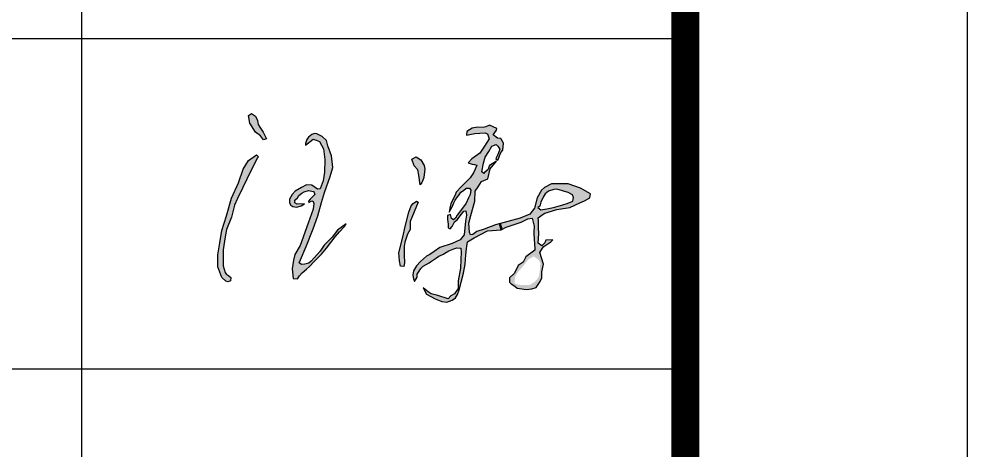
# Model space of a CAD drawing. Extents: x 69728788 to 150676229, y 20333219 to 43663798.
# Drawn here: x 75275193 to 75278557, y 20711437 to 20712965 of the extents above; entities that cross this region are included whole.
import ezdxf

# ---------------------------------------------------------------- set-up
doc = ezdxf.new("R2010")
doc.units = 0
doc.header["$LTSCALE"] = 1000
doc.header["$MEASUREMENT"] = 0
doc.layers.get('0').update_dxf_attribs({"linetype": 'CONTINUOUS'})
for name, color, linetype in [('PIPE-喷淋', 6, 'CONTINUOUS'), ('PUB_TEXT', 7, 'CONTINUOUS'), ('图框', 253, 'CONTINUOUS')]:
    doc.layers.add(name, color=color, linetype=linetype)

# ---------------------------------------------------------------- blocks, each defined once
blk = doc.blocks.new('签字')
at = {"layer": 'PUB_TEXT'}
h = blk.add_hatch(color=4, dxfattribs=at)
h.paths.add_polyline_path([(1873464.083732566, 460980.9151406726), (1873502.056172362, 461052.0528540742), (1873492.728999687, 461061.3720611297), (1873451.243213182, 461031.5083730761), (1873422.597946053, 460984.9520199951), (1873398.016585152, 460913.067501388), (1873359.045537165, 460831.5983393309), (1873332.448870934, 460737.1386409421), (1873308.000692206, 460658.4638475389), (1873298.250184363, 460594.3920885888), (1873287.363928501, 460529.5709308707), (1873287.838390018, 460466.5222714487), (1873307.765773637, 460408.6878547431), (1873329.116079367, 460390.1999512729), (1873342.401001781, 460386.4074767693), (1873355.211000243, 460391.6221292107), (1873357.108846303, 460409.1619140557), (1873343.349924809, 460419.1171596255), (1873327.444510175, 460428.6519751931), (1873315.257271241, 460471.8608676596), (1873315.943991853, 460556.5208135555), (1873325.964563553, 460626.0135246981), (1873333.172586588, 460663.8214962622), (1873359.393753073, 460730.6130526708), (1873376.312051822, 460793.6188951498), (1873391.616976354, 460829.2668994688), (1873419.377064523, 460887.3593099234)])
h.paths.add_polyline_path([(1873511.286641589, 461209.0866075489), (1873501.396015001, 461223.5302565279), (1873497.591536559, 461244.815601619), (1873487.70090997, 461266.8612034614), (1873466.397310493, 461281.3048524396), (1873450.419610883, 461271.4223342054), (1873457.267394618, 461229.6116958968), (1873488.461620683, 461181.7198230852), (1873513.569236166, 461163.4750952432), (1873530.307646488, 461142.1897501498), (1873546.285346099, 461147.5111376396), (1873528.025514349, 461182.4798749625)])
h = blk.add_hatch(color=4, dxfattribs=at)
h.paths.add_polyline_path([(1874650.970484033, 460620.3375146203), (1874723.189445793, 460657.3504022579), (1874795.754311275, 460662.9999846574), (1874787.214209477, 460694.9508596328), (1874765.05581888, 460689.0281764045), (1874704.822790852, 460666.4599620723), (1874666.340539945, 460653.9221790335), (1874645.426313367, 460638.0409871866), (1874632.041504317, 460636.3692827821), (1874626.185650359, 460649.742918022), (1874623.675536225, 460697.3866984285), (1874634.551156015, 460739.1795134172), (1874654.628832028, 460816.0783257787), (1874656.87581887, 460867.8018024471), (1874672.735596757, 460892.2314268551), (1874690.358783769, 460919.3773202416), (1874723.619050811, 460934.4880578695), (1874737.496356461, 460987.9688728214), (1874769.876273879, 461027.5843747719), (1874733.831996773, 461005.6848422005), (1874724.690057507, 460982.5231318315), (1874708.866812232, 460968.9327486437), (1874703.086798123, 460961.5080046426), (1874692.76610408, 460971.4075267338), (1874700.609979534, 461017.6055696388), (1874710.51817877, 461049.7793237348), (1874730.334114805, 461079.0654952778), (1874745.195951222, 461107.1142777754), (1874769.140534822, 461116.1890104124), (1874777.809862327, 461107.5268773674), (1874788.956470857, 461091.4400003208), (1874777.397367514, 461063.3912178115), (1874769.140534825, 461046.0669517312), (1874766.250758986, 461038.642207732), (1874777.397367521, 461033.2798470939), (1874793.084655986, 461074.1157342321), (1874804.644221762, 461086.0776396836), (1874807.533997597, 461124.0261491393), (1874792.844188163, 461147.8710867371), (1874775.617905621, 461149.9572345265), (1874752.650453771, 461168.7331792214), (1874771.442089363, 461193.2459791186), (1874773.008367287, 461201.5907751396), (1874732.814632899, 461219.8451316711), (1874712.978812025, 461210.9787474861), (1874698.884622896, 461207.8494233703), (1874670.175076867, 461208.8925996982), (1874641.465068401, 461203.677127793), (1874612.755522374, 461186.4659475898), (1874611.622086533, 461165.7491049115), (1874656.005972757, 461175.3374359491), (1874708.786810434, 461178.9332393459), (1874723.181584346, 461174.1389713939), (1874731.578535794, 461146.5724428375), (1874707.587245941, 461107.0204492752), (1874681.196827107, 461071.0640542293), (1874639.21206986, 461039.901927141), (1874620.019037981, 461019.5265956465), (1874640.930027493, 461012.1485610339), (1874653.011223468, 461010.4836171982), (1874666.342852137, 461005.9048680007), (1874657.593985275, 460984.6762707168), (1874648.428924107, 460965.9449867508), (1874630.514996074, 460939.3052707859), (1874582.794156339, 460892.173449852), (1874555.220820786, 460862.4709911305), (1874550.245911454, 460847.2658562162), (1874532.26539233, 460813.9573508082), (1874528.103911675, 460800.4433826352), (1874524.202321208, 460787.1893888908), (1874518.356640889, 460756.4013466397), (1874537.217179758, 460787.8089028778), (1874543.504026046, 460805.544949099), (1874551.270211896, 460821.0641431916), (1874563.843904472, 460837.6916609108), (1874571.24013983, 460849.1461139359), (1874581.595054289, 460863.1872017453), (1874594.538697453, 460872.7943804641), (1874609.701118567, 460884.2488334547), (1874627.45226838, 460883.5098827463), (1874634.479015667, 460873.1637533521), (1874630.410947495, 460851.3631709339), (1874621.535372591, 460832.1492233053), (1874608.591729506, 460804.4364206004), (1874573.828868445, 460757.5098751313), (1874561.995076856, 460740.8821525471), (1874553.119501951, 460724.254634825), (1874541.285247931, 460716.4951402126), (1874530.56038297, 460722.7767334064), (1874525.752876238, 460743.8381602513), (1874510.247788391, 460738.8416898181), (1874510.247788389, 460716.8829510505), (1874513.520925429, 460693.0554270437), (1874513.520925429, 460673.9000710016), (1874523.808323926, 460668.760809151), (1874534.095722425, 460679.9737254744), (1874547.188733018, 460706.1373334723), (1874561.684318441, 460715.9485584297), (1874585.064265101, 460746.784129566), (1874596.286713478, 460761.7346163425), (1874607.509161862, 460764.0707003293), (1874611.250286281, 460740.2431763178), (1874606.106587031, 460708.4732125923), (1874598.563758797, 460636.5720998608), (1874577.54594608, 460609.5226524216), (1874535.456677816, 460589.4757207003), (1874469.102818781, 460567.9767006459), (1874438.985611095, 460547.325619868), (1874416.545338718, 460531.3948505153), (1874398.829334199, 460522.5444458574), (1874366.246406452, 460493.7831403315), (1874344.372620767, 460471.410163044), (1874329.028461387, 460445.4647370544), (1874326.077181282, 460421.8777254182), (1874329.618532436, 460402.4185534911), (1874334.930096724, 460388.2664284562), (1874348.504042963, 460411.8534400919), (1874349.09411401, 460427.1847723061), (1874358.537100501, 460443.1059129783), (1874367.97962454, 460457.8478464601), (1874379.783357648, 460469.0515438258), (1874411.652743376, 460487.3313037078), (1874419.325054222, 460492.6383505776), (1874450.604368966, 460513.866538153), (1874463.588244156, 460523.3014247511), (1874487.785318974, 460533.325710074), (1874495.457629884, 460538.0431533731), (1874516.703887037, 460550.426262782), (1874543.261708583, 460561.0403565937), (1874559.786472382, 460567.5268154894), (1874581.032729531, 460564.5783878169), (1874582.212871623, 460544.5296123014), (1874581.032729532, 460505.6112684282), (1874579.85258744, 460458.4374500457), (1874565.706142801, 460391.421565657), (1874565.706142801, 460351.1787648252), (1874547.246075344, 460322.6733366), (1874527.946220255, 460311.7742745839), (1874512.8425287, 460295.8447344247), (1874459.139589406, 460313.4511006339), (1874423.057854811, 460322.6733366009), (1874407.114838065, 460333.5726034823), (1874381.102231173, 460354.5324169211), (1874397.884573118, 460320.1581999608), (1874444.570938765, 460295.3090105248), (1874479.396228974, 460281.2251057797), (1874505.93000363, 460277.9111976358), (1874534.536425954, 460288.681194237), (1874552.778685056, 460301.9368268149), (1874562.314159166, 460318.0919241495), (1874571.849633271, 460343.3602688718), (1874595.48530821, 460432.081268264), (1874604.32758757, 460480.3757022433), (1874606.685097124, 460529.2593300873), (1874611.401041116, 460562.8298587399), (1874613.169404497, 460574.6090239892), (1874616.706131264, 460599.3453323948)])
h.paths.add_polyline_path([(1874902.246412124, 460703.4888292369), (1874938.057620423, 460720.4377813004), (1874960.675469049, 460725.1458007763), (1874970.833384871, 460682.3296814379), (1874969.508499646, 460649.8984111268), (1874971.496058702, 460606.8774260534), (1874972.820943927, 460595.625790095), (1874974.14582915, 460555.2522849217), (1874926.970666409, 460519.8484127722), (1874911.743966313, 460490.7441620026), (1874885.263372039, 460472.8847866096), (1874877.319147513, 460454.3638997558), (1874864.078619159, 460431.2128424034), (1874840.245483147, 460407.4002735936), (1874840.245483147, 460383.5879096473), (1874848.190170111, 460376.3116933038), (1874868.050500206, 460362.421181811), (1874880.629279604, 460353.1606359542), (1874930.943009889, 460344.5618064213), (1874959.409775904, 460348.5304654562), (1874981.256740177, 460356.4679883937), (1874989.200964707, 460366.3898408543), (1875003.103242014, 460388.2180801462), (1875011.709677931, 460408.0617850549), (1875011.709677931, 460439.8118767999), (1875020.316113849, 460479.4994914904), (1875001.117070273, 460542.999470124), (1875015.681558975, 460565.4890160109), (1875022.964034546, 460574.7495618728), (1875043.486576032, 460588.6400733604), (1875060.699447869, 460598.5621306831), (1875069.967632744, 460609.8068011967), (1875033.325885579, 460607.3197311633), (1875028.419417089, 460593.9202828417), (1875011.737886657, 460576.9258505856), (1874991.785068938, 460590.9788206061), (1874996.376154628, 460643.5467538317), (1874993.585802991, 460674.2147447797), (1874994.98097881, 460710.9232019288), (1874993.121052675, 460725.7925619045), (1875013.118726891, 460742.9850993259), (1875028.465660897, 460750.8843123713), (1875092.154026597, 460770.1062497743), (1875161.589110856, 460780.9723284063), (1875213.456633241, 460806.8837466859), (1875238.553612645, 460817.75003018), (1875267.833344879, 460833.6312220264), (1875270.342996575, 460853.6916748867), (1875217.639386069, 460883.78255904), (1875152.387054635, 460908.0224777777), (1875090.480925458, 460907.1866255756), (1875063.710844929, 460907.1866255752), (1875026.065144603, 460887.1259678523), (1875011.006771983, 460874.5881848121), (1874986.74634314, 460832.7953698249), (1874972.524983528, 460777.6289195949), (1874948.264092248, 460745.8663310367), (1874896.39703231, 460724.1341737737), (1874792.366332974, 460696.3279630509), (1874800.583606393, 460665.5848780232), (1874822.14195549, 460677.1240430893)])
h.paths.add_polyline_path([(1874990.086533709, 460781.6471561403), (1875000.440985734, 460788.842860247), (1875006.885985866, 460809.3318922282), (1875019.190077014, 460836.8455654224), (1875029.735978427, 460854.9929820392), (1875047.313251508, 460867.8718665275), (1875075.436425993, 460877.8236293807), (1875091.255509326, 460878.9944370608), (1875151.341019602, 460861.2794920122), (1875174.509632032, 460849.2419911022), (1875180.996714028, 460834.8897122433), (1875176.826447029, 460814.5186829274), (1875146.243564167, 460802.4811820188), (1875124.001677738, 460795.0734418742), (1875074.884274872, 460781.1841595764), (1875038.277672993, 460774.7024125597), (1875005.841338139, 460768.683662104)], flags=16)
h.paths.add_polyline_path([(1874956.069122874, 460514.2570122359), (1874970.145739381, 460521.5500275753), (1874996.73546905, 460501.7550807102), (1875004.555760159, 460483.0018761107), (1875001.427366253, 460468.4162551812), (1875001.427366251, 460446.5376189156), (1874996.213838848, 460415.8032514821), (1874986.307951801, 460399.1339411465), (1874973.795301052, 460386.1108311843), (1874947.205571383, 460369.962494418), (1874901.84732803, 460369.4415208516), (1874886.727451141, 460371.5252102511), (1874873.693632627, 460375.1716154846), (1874865.872879081, 460382.4644259517), (1874871.608036687, 460417.8869408802), (1874888.81304708, 460442.8910088218), (1874910.71041711, 460467.895281611), (1874940.428078246, 460505.4014859432)], flags=16)
h.paths.add_polyline_path([(1874792.366332974, 460696.3279630509), (1874787.214209477, 460694.9508596323), (1874795.754311272, 460662.9999846574), (1874800.583606394, 460665.5848780242)], flags=17)
blk.add_hatch(color=4, dxfattribs=at).paths.add_polyline_path([(1873798.178166654, 460803.0769315767), (1873793.977841177, 460772.5476347501), (1873768.073907244, 460697.6036512549), (1873725.630873821, 460579.7460323051), (1873696.728953535, 460530.7222763035), (1873689.335492813, 460501.8452216308), (1873682.614417128, 460454.835910412), (1873687.99118519, 460403.7975047613), (1873710.843952382, 460401.782855114), (1873721.597950945, 460418.5718070371), (1873735.712487356, 460434.6892090789), (1873759.237177142, 460452.8212607629), (1873775.36840621, 460467.5955630415), (1873800.237403618, 460494.4579680515), (1873839.892860029, 460532.7369259475), (1873864.761857518, 460565.6432799641), (1873911.138851985, 460626.0835887752), (1873934.663541774, 460652.2744439207), (1873960.876846805, 460679.808398827), (1873970.958922777, 460693.9111512196), (1873924.01405422, 460660.4623127868), (1873895.312369643, 460624.1195409754), (1873853.809010481, 460580.4333568462), (1873831.904241449, 460549.262420537), (1873784.620405742, 460495.9370986735), (1873772.03099027, 460485.0355782718), (1873750.629353908, 460480.0040757973), (1873732.164662071, 460479.1655603405), (1873720.834465604, 460487.1319693476), (1873726.709279526, 460503.4841475179), (1873757.897956345, 460575.0087170363), (1873794.33068147, 460667.9892847859), (1873819.253784137, 460737.9273740379), (1873839.404987804, 460807.8656681101), (1873854.252951082, 460861.9086346817), (1873885.156303573, 460946.3995663729), (1873899.295349198, 460994.9025536557), (1873892.871621226, 461057.1762059927), (1873873.559742745, 461109.8852917175), (1873865.081402187, 461138.1223458275), (1873842.001577876, 461158.8295598156), (1873814.211358837, 461173.4188683322), (1873801.493848001, 461174.3600215232), (1873786.892364247, 461169.1832692428), (1873768.993234235, 461155.5353187844), (1873761.457342573, 461142.3579449183), (1873752.979002015, 461121.1801543362), (1873754.173017249, 461112.3916191314), (1873793.958881214, 461145.6196122998), (1873810.996951442, 461140.5125143686), (1873828.887295129, 461132.0005479087), (1873849.290527579, 461093.5607704176), (1873856.025476412, 461036.3645104817), (1873855.491360379, 460968.8366666101), (1873847.919860979, 460922.6888158126), (1873832.776399748, 460881.0801751181), (1873818.152718966, 460878.4181497451), (1873787.649375455, 460899.9624451301), (1873760.03858241, 460901.8015248408), (1873733.216708801, 460887.8765959023), (1873698.76321884, 460867.8573210617), (1873683.13650977, 460850.9147198363), (1873668.17432428, 460825.3347743205), (1873668.839310302, 460806.0667421264), (1873675.156677506, 460793.1106232582), (1873686.793470449, 460786.1343303532), (1873707.075544111, 460783.4766071616), (1873730.350054874, 460790.7851922899), (1873748.969663482, 460801.4158801907), (1873710.06798121, 460798.758156999), (1873696.435767767, 460806.0667421273), (1873696.768260775, 460821.0159997414), (1873710.400474222, 460832.6433594497), (1873717.71532046, 460845.2671860941), (1873741.463669004, 460863.7750293631), (1873769.58376772, 460871.5117160571), (1873799.56411457, 460867.0185342534), (1873803.830547839, 460850.9147198363), (1873793.523264504, 460840.6163241579), (1873779.558557986, 460825.3347744327), (1873769.916260728, 460814.7040864192), (1873771.246232773, 460808.3921730956), (1873792.357168082, 460818.938556572)])
h = blk.add_hatch(color=4, dxfattribs=at)
h.paths.add_polyline_path([(1874344.00729465, 460814.4021143243), (1874327.571318862, 460802.2029743479), (1874316.30123935, 460790.4731817739), (1874303.15273618, 460756.6912316522), (1874284.799491909, 460680.3687065765), (1874271.590409373, 460623.3541626134), (1874250.456062244, 460539.9443074046), (1874253.626075582, 460497.1835018056), (1874259.437997918, 460469.2041687984), (1874277.402331708, 460468.1482907957), (1874281.100911819, 460487.6810095157), (1874278.459002818, 460530.441815109), (1874278.872422502, 460575.1162715433), (1874281.84497476, 460596.6515528327), (1874296.713747749, 460639.076583487), (1874310.623886506, 460663.666412896), (1874311.693968325, 460706.4311109358), (1874353.261568073, 460810.7132970099)])
h.paths.add_polyline_path([(1874352.561520857, 460982.2756267218), (1874356.95047529, 460952.895653971), (1874364.476655753, 460902.5148673332), (1874372.754760604, 460913.7941601528), (1874376.518082046, 460922.0656142291), (1874384.043800075, 460940.8642990286), (1874388.559508351, 460985.2294082022), (1874385.549036169, 461005.5320123616), (1874367.4866655, 461035.6099899746), (1874342.651426071, 461050.6489787814), (1874320.073809562, 461037.8657665923), (1874332.115235863, 461003.2762357439)])
at = {"layer": 'PUB_TEXT', "color": 4}
for p, q in [((1874795.754311274, 460662.9999846569), (1874787.214209477, 460694.9508596323)), ((1874800.583606394, 460665.5848780228), (1874792.366332974, 460696.3279630505))]:
    blk.add_line(p, q, dxfattribs=at)
for points in [[(1873488.461620683, 461181.7198230852), (1873457.267394618, 461229.6116958982), (1873450.419610884, 461271.4223342054), (1873466.397310492, 461281.3048524396), (1873487.70090997, 461266.8612034614), (1873497.591536559, 461244.8156016213), (1873501.396015001, 461223.5302565279), (1873511.286641589, 461209.0866075489), (1873528.025514348, 461182.4798749653), (1873546.285346099, 461147.5111376396), (1873530.307646488, 461142.1897501494), (1873513.569236166, 461163.4750952432), (1873488.461620683, 461181.7198230852)], [(1873754.173017249, 461112.3916191314), (1873793.958881214, 461145.6196122998), (1873810.99695144, 461140.5125143696), (1873828.887295129, 461132.0005479087), (1873849.290527579, 461093.560770419), (1873856.025476412, 461036.3645104794), (1873855.491360379, 460968.8366666129), (1873847.91986098, 460922.6888158098), (1873832.776399748, 460881.0801751181), (1873818.152718966, 460878.4181497456), (1873787.649375455, 460899.9624451301), (1873760.03858241, 460901.8015248408), (1873733.216708802, 460887.8765959064), (1873698.76321884, 460867.8573210603), (1873683.136509768, 460850.9147198359), (1873668.174324279, 460825.3347743195), (1873668.839310302, 460806.0667421273), (1873675.156677508, 460793.1106232577), (1873686.79347045, 460786.1343303528), (1873707.075544113, 460783.4766071611), (1873730.350054874, 460790.7851922899), (1873748.969663483, 460801.4158801907), (1873710.067981211, 460798.758156999), (1873696.435767765, 460806.0667421273), (1873696.768260775, 460821.0159997414), (1873710.400474222, 460832.6433594478), (1873717.71532046, 460845.2671860941), (1873734.339971006, 460858.2233049637), (1873746.642212407, 460865.1998027344), (1873769.58376772, 460871.5117160571), (1873796.183208589, 460867.5252337023), (1873800.83811074, 460862.2097873189), (1873803.830547838, 460850.9147198359), (1873793.523264501, 460840.6163241579), (1873779.558558044, 460825.3347743195), (1873769.91626073, 460814.7040864187), (1873771.246232773, 460808.3921730956), (1873787.205897295, 460816.3651378052), (1873794.520743534, 460813.0430350313), (1873798.178166654, 460803.0769315772), (1873793.977841177, 460772.5476347483), (1873768.073907246, 460697.6036512419), (1873725.630873822, 460579.746032306), (1873696.728953535, 460530.722276303), (1873689.335492815, 460501.8452216331), (1873682.614417128, 460454.8359104111), (1873687.99118519, 460403.7975047613), (1873710.843952382, 460401.782855114), (1873721.597950947, 460418.5718070366), (1873735.712487356, 460434.6892090775), (1873759.237177141, 460452.8212607643), (1873775.368406207, 460467.5955630401), (1873800.237403618, 460494.4579680627), (1873839.892860032, 460532.7369259489), (1873864.761857443, 460565.643279912), (1873911.138851982, 460626.0835887794), (1873934.663541768, 460652.2744439193), (1873960.876846805, 460679.8083988242), (1873970.958922777, 460693.9111512182), (1873924.01405422, 460660.4623127864), (1873895.312369641, 460624.1195409698), (1873853.809010486, 460580.433356849), (1873831.904241446, 460549.2624205356), (1873784.620405745, 460495.9370986759), (1873772.03099027, 460485.0355782718), (1873750.62935391, 460480.0040757973), (1873732.164662071, 460479.1655603405), (1873720.834465604, 460487.1319693471), (1873726.709279528, 460503.4841475198), (1873757.897956335, 460575.0087170284), (1873794.330681466, 460667.9892847897), (1873819.253784136, 460737.9273740388), (1873839.40498781, 460807.8656681543), (1873854.252951083, 460861.9086346868), (1873885.15630357, 460946.3995663514), (1873899.295349198, 460994.9025536543), (1873892.871621225, 461057.1762059922), (1873873.559742745, 461109.8852917189), (1873865.081402187, 461138.1223458285), (1873842.001577876, 461158.8295598165), (1873814.211358836, 461173.4188683322), (1873801.493848001, 461174.3600215227), (1873786.892364247, 461169.1832692428), (1873768.993234235, 461155.535318783), (1873761.457342573, 461142.3579449183), (1873752.979002015, 461121.1801543357), (1873752.979002015, 461121.1801543357), (1873754.173017249, 461112.3916191314)], [(1873498.70000074, 461045.7653893689), (1873464.083732559, 460980.9151406698), (1873419.377064523, 460887.3593099234), (1873391.616976359, 460829.266899467), (1873376.312051823, 460793.6188951484), (1873359.393753073, 460730.6130526699), (1873333.172586588, 460663.821496258), (1873325.964563555, 460626.0135246981), (1873315.943991853, 460556.5208135583), (1873315.257271241, 460471.8608676614), (1873325.320387247, 460436.1828851579), (1873333.860694516, 460424.8056665147), (1873343.349924812, 460419.117159626), (1873357.108846303, 460409.1619140557), (1873357.108846303, 460409.1619140557), (1873355.211000243, 460391.6221292107), (1873342.401001781, 460386.4074767693), (1873329.116079367, 460390.1999512725), (1873307.765773638, 460408.6878547426), (1873287.838390016, 460466.5222714501), (1873287.363928501, 460529.5709308665), (1873298.250184367, 460594.3920886307), (1873308.000692205, 460658.4638475329), (1873332.448870923, 460737.1386409556), (1873359.045537165, 460831.598339329), (1873398.016585155, 460913.0675013894), (1873422.597946053, 460984.952019996), (1873451.243213182, 461031.5083730761), (1873492.728999689, 461061.3720611297), (1873503.216633895, 461050.8933836035), (1873498.70000074, 461045.7653893689)], [(1874364.476655751, 460902.5148673332), (1874356.95047529, 460952.895653971), (1874352.561520857, 460982.2756267218), (1874332.115235863, 461003.2762357434), (1874320.073809562, 461037.8657665923), (1874342.651426071, 461050.6489787805), (1874367.4866655, 461035.6099899746), (1874385.549036169, 461005.5320123611), (1874388.559508353, 460985.2294082022), (1874384.043800076, 460940.8642990338), (1874376.518082053, 460922.0656142416), (1874372.754760604, 460913.7941601542), (1874364.476655751, 460902.5148673332)], [(1874990.086533709, 460781.6471561398), (1875005.841338141, 460768.6836621035), (1875038.277673007, 460774.7024125583), (1875074.884274874, 460781.1841595764), (1875124.001677734, 460795.0734418728), (1875146.243564166, 460802.4811820174), (1875176.826447029, 460814.5186829274), (1875180.996714029, 460834.8897122419), (1875174.509632032, 460849.2419911018), (1875151.341019602, 460861.2794920122), (1875091.255509326, 460878.9944370608), (1875075.436425993, 460877.8236293802), (1875047.313251506, 460867.871866527), (1875029.735978427, 460854.9929820397), (1875019.190077017, 460836.8455654224), (1875006.885985864, 460809.3318922264), (1875000.440985734, 460788.842860247), (1874990.086533709, 460781.6471561398)], [(1874353.261568071, 460810.7132970095), (1874311.693968325, 460706.4311109362), (1874310.623886506, 460663.666412896), (1874296.713747749, 460639.0765834823), (1874281.84497476, 460596.6515528318), (1874278.872422502, 460575.1162715396), (1874278.45900282, 460530.4418151099), (1874281.100911819, 460487.6810095194), (1874277.402331708, 460468.1482907957), (1874277.402331708, 460468.1482907957), (1874259.437997918, 460469.2041687984), (1874253.626075582, 460497.1835018126), (1874250.456062244, 460539.9443074041), (1874271.59040937, 460623.3541625803), (1874284.799491933, 460680.3687066124), (1874303.152736181, 460756.6912316554), (1874316.30123935, 460790.4731817739), (1874327.57131886, 460802.2029743479), (1874344.00729465, 460814.4021143233), (1874353.261568071, 460810.7132970095)]]:
    blk.add_lwpolyline(points, dxfattribs=at)
blk.add_lwpolyline([(1874611.622086533, 461165.7491049115), (1874656.005972759, 461175.3374359491), (1874708.786810434, 461178.9332393454), (1874723.181584346, 461174.1389713939), (1874731.578535796, 461146.5724428375), (1874707.587245943, 461107.0204492677), (1874681.196827104, 461071.0640542288), (1874639.212069863, 461039.9019271419), (1874639.212069863, 461039.9019271419), (1874620.019037981, 461019.5265956456), (1874640.930027492, 461012.1485610339), (1874653.01122347, 461010.4836171977), (1874666.342852137, 461005.9048680007), (1874657.593985275, 460984.676270715), (1874648.428924104, 460965.9449867508), (1874630.514996072, 460939.3052707831), (1874582.794156345, 460892.1734498511), (1874555.220820786, 460862.4709911318), (1874550.245911452, 460847.2658562134), (1874532.265392331, 460813.9573508115), (1874528.103911656, 460800.4433825426), (1874524.202321208, 460787.1893888931), (1874518.356640888, 460756.4013466393), (1874537.217179759, 460787.8089028783), (1874543.504026048, 460805.5449490985), (1874551.270211896, 460821.0641431897), (1874563.843904478, 460837.6916609122), (1874571.240139826, 460849.1461139373), (1874581.59505429, 460863.1872017449), (1874594.53869737, 460872.7943804292), (1874609.701118565, 460884.2488334547), (1874627.45226838, 460883.5098827458), (1874634.479015667, 460873.1637533517), (1874630.410947493, 460851.3631709311), (1874621.535372588, 460832.1492232927), (1874608.591729508, 460804.4364206013), (1874573.828868442, 460757.5098751364), (1874561.995076859, 460740.8821525471), (1874553.119501952, 460724.2546348246), (1874541.285247931, 460716.4951402121), (1874530.56038297, 460722.7767334064), (1874525.752876238, 460743.8381602513), (1874510.247788391, 460738.8416898181), (1874510.247788391, 460716.8829510505), (1874513.520925429, 460693.055427039), (1874513.520925429, 460673.9000710007), (1874523.808323926, 460668.7608091501), (1874534.095722424, 460679.973725473), (1874547.188733018, 460706.1373334709), (1874561.68431844, 460715.9485584288), (1874585.064265094, 460746.7841295335), (1874596.286713478, 460761.734616342), (1874607.509161862, 460764.0707003279), (1874611.250286281, 460740.2431763168), (1874606.106587031, 460708.4732125914), (1874598.563758797, 460636.5720998608), (1874577.54594608, 460609.5226524211), (1874535.456677822, 460589.4757207003), (1874469.102818781, 460567.976700644), (1874438.985611104, 460547.325619868), (1874416.545338718, 460531.3948505134), (1874398.829334202, 460522.5444458569), (1874366.246406452, 460493.7831403287), (1874344.372620767, 460471.4101630426), (1874329.028461387, 460445.464737054), (1874326.077181282, 460421.8777254168), (1874329.618532434, 460402.4185534925), (1874334.930096722, 460388.2664284571), (1874334.930096722, 460388.2664284571), (1874348.504042963, 460411.8534400938), (1874349.09411401, 460427.1847723057), (1874358.537100493, 460443.1059129708), (1874367.979624539, 460457.8478464605), (1874379.783357645, 460469.0515438253), (1874411.652743371, 460487.3313037078), (1874419.325054278, 460492.6383505967), (1874450.60436896, 460513.8665381502), (1874463.588244156, 460523.3014247511), (1874487.785318975, 460533.3257100745), (1874495.457629883, 460538.0431533745), (1874516.703887034, 460550.4262627815), (1874543.261708473, 460561.0403565578), (1874559.786472382, 460567.526815488), (1874581.032729531, 460564.5783878169), (1874582.212871623, 460544.5296123046), (1874581.032729531, 460505.6112684561), (1874579.852587441, 460458.4374500485), (1874565.706142801, 460391.4215656556), (1874565.706142801, 460351.1787648248), (1874547.246075344, 460322.6733366), (1874527.946220256, 460311.7742745848), (1874512.842528702, 460295.8447344243), (1874459.139589409, 460313.4511006325), (1874423.057854811, 460322.6733366), (1874407.114838063, 460333.5726034818), (1874381.102231173, 460354.5324169211), (1874381.102231173, 460354.5324169211), (1874397.884573117, 460320.1581999604), (1874444.570938762, 460295.3090105248), (1874479.396228974, 460281.2251057788), (1874505.930003629, 460277.9111976349), (1874534.536425956, 460288.681194237), (1874552.778685056, 460301.9368268126), (1874562.314159164, 460318.0919241481), (1874571.849633274, 460343.3602688797), (1874595.485308209, 460432.0812682593), (1874604.32758757, 460480.3757022428), (1874606.685097126, 460529.2593300822), (1874611.401041109, 460562.8298587608), (1874613.169404494, 460574.609023978), (1874616.706131264, 460599.3453323934), (1874650.970484032, 460620.3375146189), (1874723.189445796, 460657.3504022579), (1874795.754311274, 460662.9999846569), (1874822.141955483, 460677.1240430875), (1874902.246412131, 460703.4888292369), (1874938.057620423, 460720.437781299), (1874960.675469049, 460725.1458007758), (1874970.833384871, 460682.3296814361), (1874969.508499646, 460649.8984111152), (1874971.496058702, 460606.8774260394), (1874972.820943926, 460595.6257900922), (1874974.14582915, 460555.2522849217), (1874926.970666409, 460519.8484127731), (1874911.743966313, 460490.7441620021), (1874885.26337204, 460472.8847866096), (1874877.319147516, 460454.3638997558), (1874864.07861916, 460431.2128424048), (1874840.245483147, 460407.4002735922), (1874840.245483147, 460383.5879096459), (1874848.190170111, 460376.3116933047), (1874868.050500204, 460362.4211818133), (1874880.629279604, 460353.1606359538), (1874930.94300989, 460344.5618064208), (1874959.409775904, 460348.5304654562), (1874981.256740178, 460356.4679883937), (1874989.200964703, 460366.3898408487), (1875003.103242013, 460388.2180801434), (1875011.709677931, 460408.0617850539), (1875011.709677931, 460439.8118768036), (1875020.316113849, 460479.49949149), (1875001.117070272, 460542.999470124), (1875015.681558974, 460565.4890160132), (1875022.964034544, 460574.7495618733), (1875043.486576032, 460588.6400733641), (1875060.699447871, 460598.5621306845), (1875069.967632743, 460609.8068011967), (1875033.325885579, 460607.3197311633), (1875028.41941709, 460593.9202828412), (1875011.737886657, 460576.9258505851), (1874991.785068938, 460590.9788206047), (1874996.376154628, 460643.5467538396), (1874993.585802991, 460674.2147447714), (1874994.98097881, 460710.9232019274), (1874993.121052676, 460725.7925619045), (1875013.118726893, 460742.9850993268), (1875028.465660901, 460750.8843123713), (1875092.154026599, 460770.1062497739), (1875161.589110859, 460780.9723284058), (1875213.45663324, 460806.8837466817), (1875238.553612645, 460817.7500301795), (1875267.833344879, 460833.6312220264), (1875270.342996575, 460853.6916748853), (1875217.639386069, 460883.78255904), (1875217.639386069, 460883.78255904), (1875152.387054635, 460908.0224777772), (1875090.480925468, 460907.1866255752), (1875063.71084493, 460907.1866255752), (1875026.065144601, 460887.1259678495), (1875011.006771983, 460874.588184813), (1874986.746343141, 460832.7953698244), (1874972.524983528, 460777.6289195954), (1874972.524983528, 460777.6289195954), (1874948.264092248, 460745.8663310362), (1874896.397032306, 460724.1341737723), (1874765.055818878, 460689.0281764027), (1874704.822790838, 460666.4599620709), (1874666.340539947, 460653.9221790344), (1874645.426313367, 460638.0409871875), (1874632.041504319, 460636.3692827821), (1874626.185650359, 460649.7429180215), (1874623.675536225, 460697.3866984276), (1874634.551156015, 460739.1795134163), (1874654.628832026, 460816.0783257745), (1874656.87581887, 460867.8018024457), (1874672.735596757, 460892.2314268546), (1874690.358783769, 460919.3773202403), (1874723.619050811, 460934.4880578695), (1874737.496356463, 460987.9688728228), (1874769.876273877, 461027.5843747705), (1874733.831996772, 461005.6848422), (1874724.690057506, 460982.5231318306), (1874708.86681223, 460968.9327486428), (1874703.086798123, 460961.5080046426), (1874692.76610408, 460971.4075267324), (1874700.609979534, 461017.6055696411), (1874710.51817877, 461049.779323732), (1874730.334114803, 461079.0654952759), (1874745.195951222, 461107.1142777745), (1874769.140534822, 461116.1890104124), (1874777.809862327, 461107.5268773669), (1874788.956470857, 461091.4400003208), (1874777.397367521, 461063.3912178222), (1874769.140534822, 461046.0669517312), (1874766.250758988, 461038.642207731), (1874777.397367521, 461033.2798470939), (1874793.084655986, 461074.1157342307), (1874804.644221762, 461086.0776396836), (1874807.533997597, 461124.0261491388), (1874792.844188163, 461147.8710867371), (1874775.617905621, 461149.9572345261), (1874752.650453772, 461168.7331792209), (1874771.442089363, 461193.2459791186), (1874773.008367289, 461201.5907751387), (1874732.814632899, 461219.8451316706), (1874712.978812025, 461210.9787474861), (1874698.884622895, 461207.8494233703), (1874670.175076867, 461208.8925996977), (1874641.465068401, 461203.677127793), (1874612.755522374, 461186.4659475884), (1874611.622086533, 461165.7491049115)], close=True, dxfattribs=at)

msp = doc.modelspace()

# ---------------------------------------------------------------- linework, layer by layer
at = {"color": 3}
msp.add_lwpolyline([(75219157.38498399, 20683966.09526195), (75219157.38498399, 20725966.09526195), (75278557.38498399, 20725966.09526195), (75278557.38498399, 20683966.09526195)], close=True, dxfattribs=at)
at = {"const_width": 100}
msp.add_lwpolyline([(75221657.38498399, 20684966.09526195), (75277557.38498399, 20684966.09526195), (75277557.38498399, 20724966.09526195), (75221657.38498399, 20724966.09526195)], close=True, dxfattribs=at)
at = {"layer": '图框', "color": 0}
for p, q in [((75271857.38498114, 20712895.97403785), (75277535.37388153, 20712895.97403785)), ((75271857.38498114, 20711724.67803785), (75277535.37388153, 20711724.67803785))]:
    msp.add_line(p, q, dxfattribs=at)
at = {"layer": '图框', "color": 4, "const_width": 98.59051706975463}
msp.add_lwpolyline([(75271857.38498114, 20724966.09528195), (75277557.38498399, 20724966.09528195), (75277557.38498399, 20684966.09526195), (75271857.38498114, 20684966.09526195)], close=True, dxfattribs=at)
at = {"layer": '图框', "color": 0}
msp.add_lwpolyline([(75275416.32706709, 20709577.30203785), (75275416.32706709, 20716214.64603785)], dxfattribs=at)

# ---------------------------------------------------------------- block references
at = {"layer": 'PIPE-喷淋', "xscale": 0.6666666716337204, "yscale": 0.6666666679084301, "zscale": 0.66666666666666}
msp.add_blockref('签字', (74027040.37563764, 20405109.15457622), dxfattribs=at)

doc.saveas('drawing.dxf')
